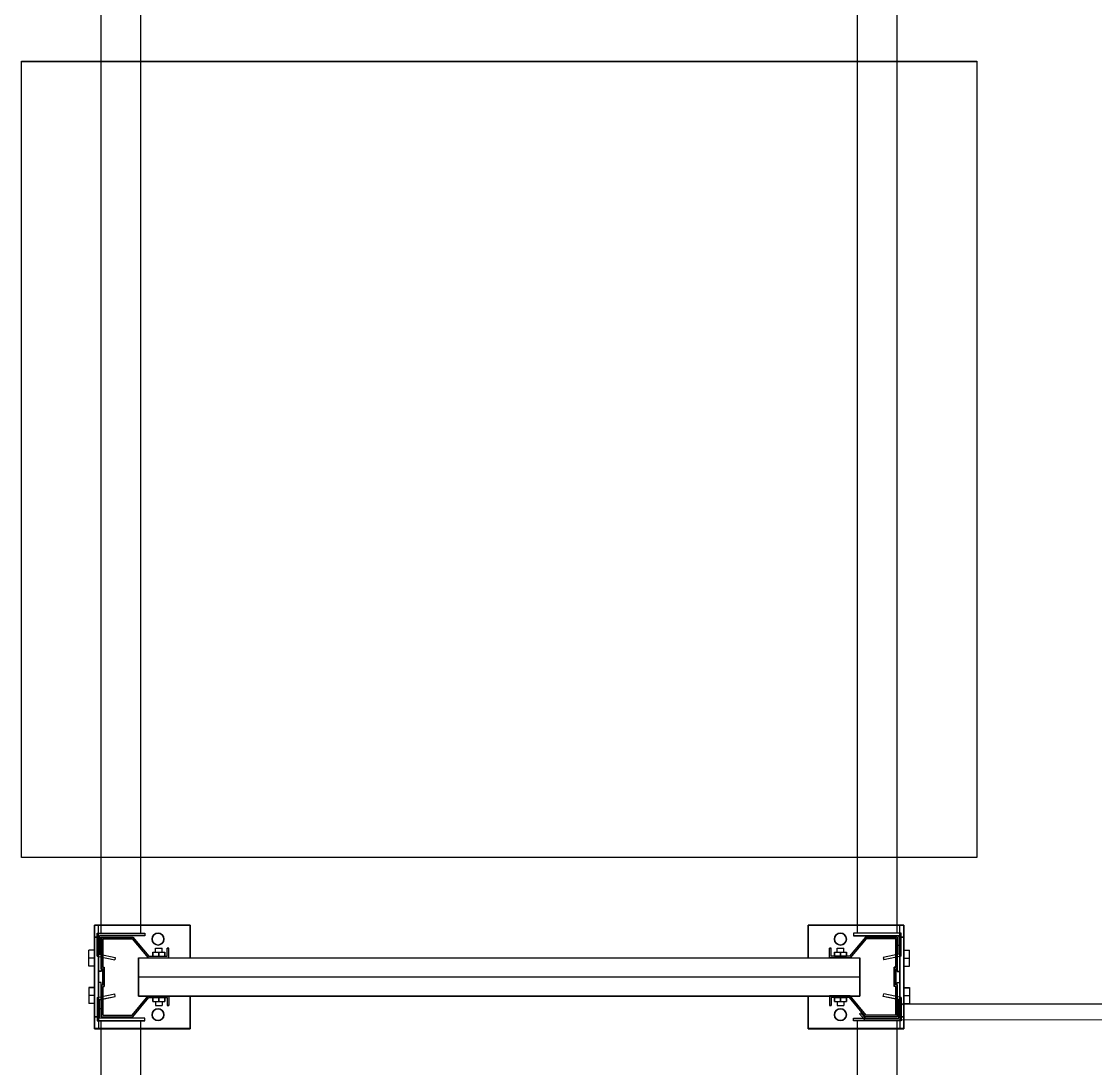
# Model space of a CAD drawing. Header units: metres. Extents: x 0 to 8715937, y -236336 to 216.
# Drawn here: x 163.271 to 164.62, y 63.209 to 64.524 of the extents above; entities that cross this region are included whole.
import ezdxf

# ---------------------------------------------------------------- set-up
doc = ezdxf.new("R2010")
doc.units = ezdxf.units.M
doc.header["$MEASUREMENT"] = 0
for name, color, linetype in [('0-BLOCK-EQUIPAMIENTO', 7, 'Continuous'), ('AAA BAST', 5, 'Continuous'), ('AAA CONECT', 3, 'Continuous'), ('AAA LARG', 1, 'Continuous'), ('AAA PALLETS', 7, 'Continuous')]:
    doc.layers.add(name, color=color, linetype=linetype)

# ---------------------------------------------------------------- blocks, each defined once
blk = doc.blocks.new('1A MODULO SIMPLE')
at = {"layer": 'AAA BAST'}
for points in [[(-2.1307, 1.015), (-2.1307, 1.017), (-2.1407, 1.017), (-2.1407, 1.04), (-2.1167, 1.06), (-2.1167, 1.1), (-2.1567, 1.1), (-2.1567, 1.098), (-2.1767, 1.098), (-2.1767, 1.1), (-2.2167, 1.1), (-2.2167, 1.06), (-2.1927, 1.04), (-2.1927, 1.017), (-2.2027, 1.017), (-2.2027, 1.015), (-2.1907, 1.015), (-2.1907, 1.0409), (-2.2147, 1.0609), (-2.2147, 1.098), (-2.1787, 1.098), (-2.1787, 1.096), (-2.1547, 1.096), (-2.1547, 1.098), (-2.1187, 1.098), (-2.1187, 1.0609), (-2.1427, 1.0409), (-2.1427, 1.015)], [(0.1973, 1.015), (0.1973, 1.017), (0.2073, 1.017), (0.2073, 1.04), (0.1833, 1.06), (0.1833, 1.1), (0.2233, 1.1), (0.2233, 1.098), (0.2433, 1.098), (0.2433, 1.1), (0.2833, 1.1), (0.2833, 1.06), (0.2593, 1.04), (0.2593, 1.017), (0.2693, 1.017), (0.2693, 1.015), (0.2573, 1.015), (0.2573, 1.0409), (0.2813, 1.0609), (0.2813, 1.098), (0.2453, 1.098), (0.2453, 1.096), (0.2213, 1.096), (0.2213, 1.098), (0.1853, 1.098), (0.1853, 1.0609), (0.2093, 1.0409), (0.2093, 1.015)], [(-2.1307, 0.185), (-2.1307, 0.183), (-2.1407, 0.183), (-2.1407, 0.16), (-2.1167, 0.14), (-2.1167, 0.1), (-2.1567, 0.1), (-2.1567, 0.102), (-2.1767, 0.102), (-2.1767, 0.1), (-2.2167, 0.1), (-2.2167, 0.14), (-2.1927, 0.16), (-2.1927, 0.183), (-2.2027, 0.183), (-2.2027, 0.185), (-2.1907, 0.185), (-2.1907, 0.1591), (-2.2147, 0.1391), (-2.2147, 0.102), (-2.1787, 0.102), (-2.1787, 0.104), (-2.1547, 0.104), (-2.1547, 0.102), (-2.1187, 0.102), (-2.1187, 0.1391), (-2.1427, 0.1591), (-2.1427, 0.185)], [(0.1973, 0.185), (0.1973, 0.183), (0.2073, 0.183), (0.2073, 0.16), (0.1833, 0.14), (0.1833, 0.1), (0.2233, 0.1), (0.2233, 0.102), (0.2433, 0.102), (0.2433, 0.1), (0.2833, 0.1), (0.2833, 0.14), (0.2593, 0.16), (0.2593, 0.183), (0.2693, 0.183), (0.2693, 0.185), (0.2573, 0.185), (0.2573, 0.1591), (0.2813, 0.1391), (0.2813, 0.102), (0.2453, 0.102), (0.2453, 0.104), (0.2213, 0.104), (0.2213, 0.102), (0.1853, 0.102), (0.1853, 0.1391), (0.2093, 0.1591), (0.2093, 0.185)]]:
    blk.add_hatch(color=251, dxfattribs=at).paths.add_polyline_path(points)
at = {"layer": 'AAA BAST', "color": 251}
for p, q in [((-2.2167, 1.1082), (-2.2317, 1.1082)), ((-2.2317, 1.1082), (-2.2317, 0.9882)), ((-2.1167, 1.1082), (-2.2167, 1.1082)), ((-2.2167, 1.1082), (-2.2167, 1.1032)), ((-2.1802, 1.1152), (-2.2002, 1.1152)), ((-2.2002, 1.1082), (-2.2002, 1.1152)), ((-2.1902, 1.1082), (-2.1902, 1.1152)), ((-2.1802, 1.1082), (-2.1802, 1.1152)), ((-2.1532, 1.1152), (-2.1332, 1.1152)), ((-2.1532, 1.1082), (-2.1532, 1.1152)), ((-2.1432, 1.1082), (-2.1432, 1.1152)), ((-2.1332, 1.1082), (-2.1332, 1.1152)), ((-2.1167, 1.1032), (-2.1167, 1.1082)), ((-2.1017, 1.1082), (-2.1167, 1.1082)), ((-2.1017, 0.9882), (-2.1017, 1.1082)), ((0.1683, 0.9882), (0.1683, 1.1082)), ((0.1683, 1.1082), (0.1833, 1.1082)), ((0.1833, 1.1032), (0.1833, 1.1082)), ((0.1833, 1.1082), (0.2833, 1.1082)), ((0.2198, 1.1152), (0.1998, 1.1152)), ((0.1998, 1.1082), (0.1998, 1.1152)), ((0.2098, 1.1082), (0.2098, 1.1152)), ((0.2198, 1.1082), (0.2198, 1.1152)), ((0.2468, 1.1152), (0.2668, 1.1152)), ((0.2468, 1.1082), (0.2468, 1.1152)), ((0.2568, 1.1082), (0.2568, 1.1152)), ((0.2668, 1.1082), (0.2668, 1.1152)), ((0.2833, 1.1082), (0.2833, 1.1032)), ((0.2833, 1.1082), (0.2983, 1.1082)), ((0.2983, 1.1082), (0.2983, 0.9882)), ((-2.2167, 1.1032), (-2.2317, 1.1032)), ((-2.2167, 1.1032), (-2.1167, 1.1032)), ((-2.1767, 1.1), (-2.2167, 1.1)), ((-2.2167, 1.1), (-2.2167, 1.06)), ((-2.2147, 1.098), (-2.2147, 1.0609)), ((-2.1787, 1.098), (-2.2147, 1.098)), ((-2.2067, 1.1), (-2.2067, 1.1032)), ((-2.2067, 1.1032), (-2.1737, 1.1032)), ((-2.1787, 1.098), (-2.1787, 1.096)), ((-2.1547, 1.096), (-2.1787, 1.096)), ((-2.1767, 1.1), (-2.1767, 1.098)), ((-2.1767, 1.1), (-2.1737, 1.1)), ((-2.1567, 1.098), (-2.1767, 1.098)), ((-2.1737, 1.1), (-2.1737, 1.1032)), ((-2.1597, 1.1), (-2.1597, 1.1032)), ((-2.1567, 1.1), (-2.1597, 1.1)), ((-2.1167, 1.1), (-2.1567, 1.1)), ((-2.1567, 1.1), (-2.1567, 1.098)), ((-2.1187, 1.098), (-2.1547, 1.098)), ((-2.1547, 1.098), (-2.1547, 1.096)), ((-2.1267, 1.1), (-2.1267, 1.1032)), ((-2.1187, 1.098), (-2.1187, 1.0609)), ((-2.1167, 1.1032), (-2.1017, 1.1032)), ((-2.1167, 1.1), (-2.1167, 1.06)), ((0.1833, 1.1032), (0.1683, 1.1032)), ((0.2833, 1.1032), (0.1833, 1.1032)), ((0.1833, 1.1), (0.2233, 1.1)), ((0.1833, 1.1), (0.1833, 1.06)), ((0.1853, 1.098), (0.1853, 1.0609)), ((0.1853, 1.098), (0.2213, 1.098)), ((0.1933, 1.1), (0.1933, 1.1032)), ((0.2213, 1.098), (0.2213, 1.096)), ((0.2213, 1.096), (0.2453, 1.096)), ((0.2233, 1.1), (0.2233, 1.098)), ((0.2233, 1.1), (0.2263, 1.1)), ((0.2233, 1.098), (0.2433, 1.098)), ((0.2263, 1.1), (0.2263, 1.1032)), ((0.2403, 1.1), (0.2403, 1.1032)), ((0.2733, 1.1032), (0.2403, 1.1032)), ((0.2433, 1.1), (0.2403, 1.1)), ((0.2433, 1.1), (0.2833, 1.1)), ((0.2433, 1.1), (0.2433, 1.098)), ((0.2453, 1.098), (0.2813, 1.098)), ((0.2453, 1.098), (0.2453, 1.096)), ((0.2733, 1.1), (0.2733, 1.1032)), ((0.2813, 1.098), (0.2813, 1.0609)), ((0.2833, 1.1032), (0.2983, 1.1032)), ((0.2833, 1.1), (0.2833, 1.06)), ((-2.2167, 1.06), (-2.1927, 1.04)), ((-2.2147, 1.0609), (-2.1907, 1.0409)), ((-2.1907, 1.053), (-2.1667, 1.053)), ((-2.1907, 0.147), (-2.1907, 1.053)), ((-2.1667, 1.053), (-2.1427, 1.053)), ((-2.1667, 0.147), (-2.1667, 1.053)), ((-2.1187, 1.0609), (-2.1427, 1.0409)), ((-2.1427, 0.147), (-2.1427, 1.053)), ((-2.1167, 1.06), (-2.1407, 1.04)), ((0.1833, 1.06), (0.2073, 1.04)), ((0.1853, 1.0609), (0.2093, 1.0409)), ((0.2333, 1.053), (0.2093, 1.053)), ((0.2093, 0.147), (0.2093, 1.053)), ((0.2573, 1.053), (0.2333, 1.053)), ((0.2333, 0.147), (0.2333, 1.053)), ((0.2813, 1.0609), (0.2573, 1.0409)), ((0.2573, 0.147), (0.2573, 1.053)), ((0.2833, 1.06), (0.2593, 1.04)), ((-2.1927, 1.04), (-2.1927, 1.017)), ((-2.1907, 1.0409), (-2.1907, 1.015)), ((-2.1427, 1.0409), (-2.1427, 1.015)), ((-2.1407, 1.04), (-2.1407, 1.017)), ((0.2073, 1.04), (0.2073, 1.017)), ((0.2093, 1.0409), (0.2093, 1.015)), ((0.2573, 1.0409), (0.2573, 1.015)), ((0.2593, 1.04), (0.2593, 1.017)), ((-2.1927, 1.036), (-2.1977, 1.036)), ((-2.1977, 1.021), (-2.1977, 1.036)), ((-2.1927, 1.0285), (-2.1977, 1.0285)), ((-2.1357, 1.036), (-2.1407, 1.036)), ((-2.1407, 1.021), (-2.1407, 1.036)), ((-2.1357, 1.0285), (-2.1407, 1.0285)), ((-2.1357, 1.021), (-2.1357, 1.036)), ((-2.1357, 1.0328), (-2.1307, 1.0328)), ((-2.1307, 1.0243), (-2.1307, 1.0328)), ((0.2023, 1.0328), (0.1973, 1.0328)), ((0.1973, 1.0243), (0.1973, 1.0328)), ((0.2023, 1.036), (0.2073, 1.036)), ((0.2023, 1.021), (0.2023, 1.036)), ((0.2023, 1.0285), (0.2073, 1.0285)), ((0.2073, 1.021), (0.2073, 1.036)), ((0.2593, 1.036), (0.2643, 1.036)), ((0.2593, 1.0285), (0.2643, 1.0285)), ((0.2643, 1.021), (0.2643, 1.036)), ((-2.1927, 1.017), (-2.2027, 1.017)), ((-2.2027, 1.017), (-2.2027, 1.015)), ((-2.1907, 1.015), (-2.2027, 1.015)), ((-2.1927, 1.021), (-2.1977, 1.021)), ((-2.1427, 1.015), (-2.1307, 1.015)), ((-2.1357, 1.021), (-2.1407, 1.021)), ((-2.1407, 1.017), (-2.1307, 1.017)), ((-2.1357, 1.0243), (-2.1307, 1.0243)), ((-2.1307, 1.015), (-2.1307, 1.017)), ((0.2023, 1.0243), (0.1973, 1.0243)), ((0.2073, 1.017), (0.1973, 1.017)), ((0.1973, 1.015), (0.1973, 1.017)), ((0.2093, 1.015), (0.1973, 1.015)), ((0.2023, 1.021), (0.2073, 1.021)), ((0.2573, 1.015), (0.2693, 1.015)), ((0.2593, 1.021), (0.2643, 1.021)), ((0.2593, 1.017), (0.2693, 1.017)), ((0.2693, 1.017), (0.2693, 1.015)), ((-2.2317, 0.9882), (-2.1907, 0.9882)), ((-2.1427, 0.9882), (-2.1017, 0.9882)), ((0.2093, 0.9882), (0.1683, 0.9882)), ((0.2983, 0.9882), (0.2573, 0.9882)), ((-2.2317, 0.0918), (-2.2317, 0.2118)), ((-2.2317, 0.2118), (-2.1907, 0.2118)), ((-2.1427, 0.2118), (-2.1017, 0.2118)), ((-2.1017, 0.2118), (-2.1017, 0.0918)), ((0.2093, 0.2118), (0.1683, 0.2118)), ((0.1683, 0.2118), (0.1683, 0.0918)), ((0.2983, 0.2118), (0.2573, 0.2118)), ((0.2983, 0.0918), (0.2983, 0.2118)), ((-2.1907, 0.185), (-2.2027, 0.185)), ((-2.2027, 0.183), (-2.2027, 0.185)), ((-2.1927, 0.183), (-2.2027, 0.183)), ((-2.1927, 0.1801), (-2.1977, 0.1801)), ((-2.1977, 0.1651), (-2.1977, 0.1801)), ((-2.1927, 0.16), (-2.1927, 0.183)), ((-2.1907, 0.1591), (-2.1907, 0.185)), ((-2.1427, 0.1591), (-2.1427, 0.185)), ((-2.1427, 0.185), (-2.1307, 0.185)), ((-2.1407, 0.16), (-2.1407, 0.183)), ((-2.1407, 0.183), (-2.1307, 0.183)), ((-2.1357, 0.1801), (-2.1407, 0.1801)), ((-2.1407, 0.1651), (-2.1407, 0.1801)), ((-2.1357, 0.1651), (-2.1357, 0.1801)), ((-2.1357, 0.1768), (-2.1307, 0.1768)), ((-2.1307, 0.185), (-2.1307, 0.183)), ((-2.1307, 0.1683), (-2.1307, 0.1768)), ((0.2093, 0.185), (0.1973, 0.185)), ((0.1973, 0.185), (0.1973, 0.183)), ((0.2073, 0.183), (0.1973, 0.183)), ((0.2023, 0.1768), (0.1973, 0.1768)), ((0.1973, 0.1683), (0.1973, 0.1768)), ((0.2023, 0.1801), (0.2073, 0.1801)), ((0.2023, 0.1651), (0.2023, 0.1801)), ((0.2073, 0.16), (0.2073, 0.183)), ((0.2073, 0.1651), (0.2073, 0.1801)), ((0.2093, 0.1591), (0.2093, 0.185)), ((0.2573, 0.1591), (0.2573, 0.185)), ((0.2573, 0.185), (0.2693, 0.185)), ((0.2593, 0.16), (0.2593, 0.183)), ((0.2593, 0.183), (0.2693, 0.183)), ((0.2593, 0.1801), (0.2643, 0.1801)), ((0.2643, 0.1651), (0.2643, 0.1801)), ((0.2693, 0.183), (0.2693, 0.185)), ((-2.1927, 0.1726), (-2.1977, 0.1726)), ((-2.1927, 0.1651), (-2.1977, 0.1651)), ((-2.1357, 0.1726), (-2.1407, 0.1726)), ((-2.1357, 0.1651), (-2.1407, 0.1651)), ((-2.1357, 0.1683), (-2.1307, 0.1683)), ((0.2023, 0.1683), (0.1973, 0.1683)), ((0.2023, 0.1726), (0.2073, 0.1726)), ((0.2023, 0.1651), (0.2073, 0.1651)), ((0.2593, 0.1726), (0.2643, 0.1726)), ((0.2593, 0.1651), (0.2643, 0.1651)), ((-2.2167, 0.14), (-2.1927, 0.16)), ((-2.2147, 0.1391), (-2.1907, 0.1591)), ((-2.1187, 0.1391), (-2.1427, 0.1591)), ((-2.1167, 0.14), (-2.1407, 0.16)), ((0.1833, 0.14), (0.2073, 0.16)), ((0.1853, 0.1391), (0.2093, 0.1591)), ((0.2813, 0.1391), (0.2573, 0.1591)), ((0.2833, 0.14), (0.2593, 0.16)), ((-2.2167, 0.1), (-2.2167, 0.14)), ((-2.2147, 0.102), (-2.2147, 0.1391)), ((-2.1907, 0.147), (-2.1667, 0.147)), ((-2.1667, 0.147), (-2.1427, 0.147)), ((-2.1187, 0.102), (-2.1187, 0.1391)), ((-2.1167, 0.1), (-2.1167, 0.14)), ((0.1833, 0.1), (0.1833, 0.14)), ((0.1853, 0.102), (0.1853, 0.1391)), ((0.2333, 0.147), (0.2093, 0.147)), ((0.2573, 0.147), (0.2333, 0.147)), ((0.2813, 0.102), (0.2813, 0.1391)), ((0.2833, 0.1), (0.2833, 0.14)), ((-2.2167, 0.0968), (-2.2317, 0.0968)), ((-2.1767, 0.1), (-2.2167, 0.1)), ((-2.2167, 0.0968), (-2.1167, 0.0968)), ((-2.2167, 0.0918), (-2.2167, 0.0968)), ((-2.1787, 0.102), (-2.2147, 0.102)), ((-2.2067, 0.1), (-2.2067, 0.0968)), ((-2.2067, 0.0968), (-2.1737, 0.0968)), ((-2.1787, 0.102), (-2.1787, 0.104)), ((-2.1547, 0.104), (-2.1787, 0.104)), ((-2.1567, 0.102), (-2.1767, 0.102)), ((-2.1767, 0.1), (-2.1767, 0.102)), ((-2.1767, 0.1), (-2.1737, 0.1)), ((-2.1737, 0.1), (-2.1737, 0.0968)), ((-2.1597, 0.1), (-2.1597, 0.0968)), ((-2.1567, 0.1), (-2.1597, 0.1)), ((-2.1567, 0.1), (-2.1567, 0.102)), ((-2.1167, 0.1), (-2.1567, 0.1)), ((-2.1547, 0.102), (-2.1547, 0.104)), ((-2.1187, 0.102), (-2.1547, 0.102)), ((-2.1267, 0.1), (-2.1267, 0.0968)), ((-2.1167, 0.0968), (-2.1167, 0.0918)), ((-2.1167, 0.0968), (-2.1017, 0.0968)), ((0.1833, 0.0968), (0.1683, 0.0968)), ((0.1833, 0.1), (0.2233, 0.1)), ((0.2833, 0.0968), (0.1833, 0.0968)), ((0.1833, 0.0968), (0.1833, 0.0918)), ((0.1853, 0.102), (0.2213, 0.102)), ((0.1933, 0.1), (0.1933, 0.0968)), ((0.2213, 0.102), (0.2213, 0.104)), ((0.2213, 0.104), (0.2453, 0.104)), ((0.2233, 0.102), (0.2433, 0.102)), ((0.2233, 0.1), (0.2233, 0.102)), ((0.2233, 0.1), (0.2263, 0.1)), ((0.2263, 0.1), (0.2263, 0.0968)), ((0.2403, 0.1), (0.2403, 0.0968)), ((0.2433, 0.1), (0.2403, 0.1)), ((0.2733, 0.0968), (0.2403, 0.0968)), ((0.2433, 0.1), (0.2433, 0.102)), ((0.2433, 0.1), (0.2833, 0.1)), ((0.2453, 0.102), (0.2453, 0.104)), ((0.2453, 0.102), (0.2813, 0.102)), ((0.2733, 0.1), (0.2733, 0.0968)), ((0.2833, 0.0918), (0.2833, 0.0968)), ((0.2833, 0.0968), (0.2983, 0.0968)), ((-2.2167, 0.0918), (-2.2317, 0.0918)), ((-2.1167, 0.0918), (-2.2167, 0.0918)), ((-2.2002, 0.0918), (-2.2002, 0.0848)), ((-2.1802, 0.0848), (-2.2002, 0.0848)), ((-2.1902, 0.0918), (-2.1902, 0.0848)), ((-2.1802, 0.0918), (-2.1802, 0.0848)), ((-2.1532, 0.0918), (-2.1532, 0.0848)), ((-2.1532, 0.0848), (-2.1332, 0.0848)), ((-2.1432, 0.0918), (-2.1432, 0.0848)), ((-2.1332, 0.0918), (-2.1332, 0.0848)), ((-2.1017, 0.0918), (-2.1167, 0.0918)), ((0.1683, 0.0918), (0.1833, 0.0918)), ((0.1833, 0.0918), (0.2833, 0.0918)), ((0.1998, 0.0918), (0.1998, 0.0848)), ((0.2198, 0.0848), (0.1998, 0.0848)), ((0.2098, 0.0918), (0.2098, 0.0848)), ((0.2198, 0.0918), (0.2198, 0.0848)), ((0.2468, 0.0918), (0.2468, 0.0848)), ((0.2468, 0.0848), (0.2668, 0.0848)), ((0.2568, 0.0918), (0.2568, 0.0848)), ((0.2668, 0.0918), (0.2668, 0.0848)), ((0.2833, 0.0918), (0.2983, 0.0918))]:
    blk.add_line(p, q, dxfattribs=at)
for centre in [(-2.2141, 1.0285), (-2.1192, 1.0285), (0.1859, 1.0285), (0.2808, 1.0285), (-2.2141, 0.1715), (-2.1192, 0.1715), (0.1859, 0.1715), (0.2808, 0.1715)]:
    blk.add_circle(centre, 0.0075, dxfattribs=at)
at = {"layer": 'AAA LARG', "color": 251}
for p, q in [((-2.1407, 1.105), (-2.1454, 1.0829)), ((-2.1381, 1.1018), (-2.1422, 1.0822)), ((-2.1407, 1.105), (-2.1117, 1.105)), ((-2.1149, 1.1018), (-2.1381, 1.1018)), ((-2.1149, 1.045), (-2.1149, 1.1018)), ((-2.1117, 1.105), (-2.1117, 1.045)), ((-2.1117, 1.1), (0.1783, 1.1)), ((0.2073, 1.105), (0.1783, 1.105)), ((0.1783, 1.105), (0.1783, 1.045)), ((0.1815, 1.045), (0.1815, 1.1018)), ((0.1815, 1.1018), (0.2047, 1.1018)), ((0.2047, 1.1018), (0.2089, 1.0822)), ((0.2073, 1.105), (0.212, 1.0829)), ((-2.1422, 1.0822), (-2.1454, 1.0829)), ((0.2089, 1.0822), (0.212, 1.0829)), ((-2.1117, 1.045), (-2.1149, 1.045)), ((-2.1117, 1.05), (0.1783, 1.05)), ((0.1783, 1.045), (0.1815, 1.045)), ((-2.1117, 0.155), (-2.1149, 0.155)), ((-2.1149, 0.155), (-2.1149, 0.0982)), ((-2.1117, 0.095), (-2.1117, 0.155)), ((-2.1117, 0.15), (0.1783, 0.15)), ((0.1783, 0.095), (0.1783, 0.155)), ((0.1783, 0.155), (0.1815, 0.155)), ((0.1815, 0.155), (0.1815, 0.0982)), ((-2.1422, 0.1178), (-2.1454, 0.1171)), ((-2.1407, 0.095), (-2.1454, 0.1171)), ((-2.1381, 0.0982), (-2.1422, 0.1178)), ((0.2047, 0.0982), (0.2089, 0.1178)), ((0.2073, 0.095), (0.212, 0.1171)), ((0.2089, 0.1178), (0.212, 0.1171)), ((-2.1407, 0.095), (-2.1117, 0.095)), ((-2.1149, 0.0982), (-2.1381, 0.0982)), ((-2.1117, 0.1), (0.1783, 0.1)), ((0.2073, 0.095), (0.1783, 0.095)), ((0.1815, 0.0982), (0.2047, 0.0982))]:
    blk.add_line(p, q, dxfattribs=at)
at = {"layer": 'AAA PALLETS', "color": 251, "ltscale": 0.21}
for p, q in [((-1.0167, 1.2), (-2.0167, 1.2)), ((-2.0167, 1.2), (-2.0167, 0)), ((-1.0167, 0), (-1.0167, 1.2)), ((-2.0167, 0), (-1.0167, 0))]:
    blk.add_line(p, q, dxfattribs=at)
blk = doc.blocks.new('1A MODULO D FTE COL')
at = {"layer": 'AAA CONECT', "color": 251, "lineweight": 5}
for p, q in [((-2.2207, 0.59), (-2.2207, -0.0409)), ((0.1793, 0.59), (0.1793, -0.0409)), ((-2.2007, 0.5434), (-2.2007, 0.0066)), ((0.1993, 0.5434), (0.1993, 0.0066)), ((-2.2187, 0.0016), (-2.2187, -0.04)), ((-2.2187, 0.0016), (-2.2057, 0.0016)), ((-2.2007, 0.0066), (-2.2057, 0.0016)), ((0.1813, 0.0016), (0.1813, -0.04)), ((0.1813, 0.0016), (0.1943, 0.0016)), ((0.1993, 0.0066), (0.1943, 0.0016)), ((-2.2117, -0.0458), (-2.2187, -0.04)), ((0.1883, -0.0458), (0.1813, -0.04)), ((-2.213, -0.0473), (-2.2207, -0.0409)), ((-2.213, -0.0473), (-2.2117, -0.0458)), ((0.187, -0.0473), (0.1793, -0.0409)), ((0.187, -0.0473), (0.1883, -0.0458))]:
    blk.add_line(p, q, dxfattribs=at)
at = {"layer": 'AAA BAST', "color": 251, "lineweight": 5}
blk.add_blockref('1A MODULO SIMPLE', (0, -1.1), dxfattribs=at)
blk = doc.blocks.new('DPM-EQUIPAMIENTO')
at = {"layer": 'AAA BAST', "xscale": -1, "rotation": 270}
for p in [(76.6514, 65.4909), (76.6514, 63.0909)]:
    blk.add_blockref('1A MODULO D FTE COL', p, dxfattribs=at)

msp = doc.modelspace()

# ---------------------------------------------------------------- hatches: boundary and pattern name
at = {"layer": 'AAA BAST'}
for points in [[(163.4564, 63.2883), (163.4544, 63.2883), (163.4544, 63.2983), (163.4314, 63.2983), (163.4114, 63.2743), (163.3714, 63.2743), (163.3714, 63.3143), (163.3734, 63.3143), (163.3734, 63.3343), (163.3714, 63.3343), (163.3714, 63.3743), (163.4114, 63.3743), (163.4314, 63.3503), (163.4544, 63.3503), (163.4544, 63.3603), (163.4564, 63.3603), (163.4564, 63.3483), (163.4305, 63.3483), (163.4105, 63.3723), (163.3734, 63.3723), (163.3734, 63.3363), (163.3754, 63.3363), (163.3754, 63.3123), (163.3734, 63.3123), (163.3734, 63.2763), (163.4105, 63.2763), (163.4305, 63.3003), (163.4564, 63.3003)], [(163.4564, 63.3603), (163.4544, 63.3603), (163.4544, 63.3503), (163.4314, 63.3503), (163.4114, 63.3743), (163.3714, 63.3743), (163.3714, 63.3343), (163.3734, 63.3343), (163.3734, 63.3143), (163.3714, 63.3143), (163.3714, 63.2743), (163.4114, 63.2743), (163.4314, 63.2983), (163.4544, 63.2983), (163.4544, 63.2883), (163.4564, 63.2883), (163.4564, 63.3003), (163.4305, 63.3003), (163.4105, 63.2763), (163.3734, 63.2763), (163.3734, 63.3123), (163.3754, 63.3123), (163.3754, 63.3363), (163.3734, 63.3363), (163.3734, 63.3723), (163.4105, 63.3723), (163.4305, 63.3483), (163.4564, 63.3483)], [(164.2864, 63.2883), (164.2884, 63.2883), (164.2884, 63.2983), (164.3114, 63.2983), (164.3314, 63.2743), (164.3714, 63.2743), (164.3714, 63.3143), (164.3694, 63.3143), (164.3694, 63.3343), (164.3714, 63.3343), (164.3714, 63.3743), (164.3314, 63.3743), (164.3114, 63.3503), (164.2884, 63.3503), (164.2884, 63.3603), (164.2864, 63.3603), (164.2864, 63.3483), (164.3124, 63.3483), (164.3324, 63.3723), (164.3694, 63.3723), (164.3694, 63.3363), (164.3674, 63.3363), (164.3674, 63.3123), (164.3694, 63.3123), (164.3694, 63.2763), (164.3324, 63.2763), (164.3124, 63.3003), (164.2864, 63.3003)], [(164.2864, 63.3603), (164.2884, 63.3603), (164.2884, 63.3503), (164.3114, 63.3503), (164.3314, 63.3743), (164.3714, 63.3743), (164.3714, 63.3343), (164.3694, 63.3343), (164.3694, 63.3143), (164.3714, 63.3143), (164.3714, 63.2743), (164.3314, 63.2743), (164.3114, 63.2983), (164.2884, 63.2983), (164.2884, 63.2883), (164.2864, 63.2883), (164.2864, 63.3003), (164.3124, 63.3003), (164.3324, 63.2763), (164.3694, 63.2763), (164.3694, 63.3123), (164.3674, 63.3123), (164.3674, 63.3363), (164.3694, 63.3363), (164.3694, 63.3723), (164.3324, 63.3723), (164.3124, 63.3483), (164.2864, 63.3483)]]:
    msp.add_hatch(color=251, dxfattribs=at).paths.add_polyline_path(points)

# ---------------------------------------------------------------- linework, layer by layer
at = {"layer": 'AAA BAST', "color": 251}
for p, q in [((163.3632, 63.3743), (163.3632, 63.3893)), ((163.3632, 63.3893), (163.4832, 63.3893)), ((163.4832, 63.3893), (163.3632, 63.3893)), ((163.3632, 63.3893), (163.3632, 63.3743)), ((163.3682, 63.3743), (163.3682, 63.3893)), ((163.3682, 63.3743), (163.3682, 63.3893)), ((163.4832, 63.3893), (163.4832, 63.3483)), ((163.4832, 63.3483), (163.4832, 63.3893)), ((164.3796, 63.3893), (164.2596, 63.3893)), ((164.2596, 63.3893), (164.2596, 63.3483)), ((164.2596, 63.3483), (164.2596, 63.3893)), ((164.2596, 63.3893), (164.3796, 63.3893)), ((164.3746, 63.3743), (164.3746, 63.3893)), ((164.3746, 63.3743), (164.3746, 63.3893)), ((164.3796, 63.3743), (164.3796, 63.3893)), ((164.3796, 63.3893), (164.3796, 63.3743)), ((163.3632, 63.2743), (163.3632, 63.3743)), ((163.3632, 63.3743), (163.3682, 63.3743)), ((163.3682, 63.3743), (163.3632, 63.3743)), ((163.3632, 63.3743), (163.3632, 63.2743)), ((163.3682, 63.3743), (163.3682, 63.2743)), ((163.3682, 63.2743), (163.3682, 63.3743)), ((163.3714, 63.3343), (163.3714, 63.3743)), ((163.3714, 63.3743), (163.4114, 63.3743)), ((163.3714, 63.3743), (163.3714, 63.3343)), ((163.3714, 63.3743), (163.4114, 63.3743)), ((163.3734, 63.3723), (163.4105, 63.3723)), ((163.3734, 63.3363), (163.3734, 63.3723)), ((163.3734, 63.3723), (163.4105, 63.3723)), ((163.3734, 63.3723), (163.3734, 63.3363)), ((163.4105, 63.3723), (163.4305, 63.3483)), ((163.4105, 63.3723), (163.4305, 63.3483)), ((163.4114, 63.3743), (163.4314, 63.3503)), ((163.4114, 63.3743), (163.4314, 63.3503)), ((164.3314, 63.3743), (164.3114, 63.3503)), ((164.3314, 63.3743), (164.3114, 63.3503)), ((164.3324, 63.3723), (164.3124, 63.3483)), ((164.3324, 63.3723), (164.3124, 63.3483)), ((164.3714, 63.3743), (164.3314, 63.3743)), ((164.3714, 63.3743), (164.3314, 63.3743)), ((164.3694, 63.3723), (164.3324, 63.3723)), ((164.3694, 63.3723), (164.3324, 63.3723)), ((164.3694, 63.3363), (164.3694, 63.3723)), ((164.3694, 63.3723), (164.3694, 63.3363)), ((164.3714, 63.3343), (164.3714, 63.3743)), ((164.3714, 63.3743), (164.3714, 63.3343)), ((164.3746, 63.3743), (164.3746, 63.2743)), ((164.3796, 63.3743), (164.3746, 63.3743)), ((164.3746, 63.2743), (164.3746, 63.3743)), ((164.3746, 63.3743), (164.3796, 63.3743)), ((164.3796, 63.2743), (164.3796, 63.3743)), ((164.3796, 63.3743), (164.3796, 63.2743)), ((163.3714, 63.3643), (163.3682, 63.3643)), ((163.3682, 63.3643), (163.3682, 63.3313)), ((163.3714, 63.3643), (163.3682, 63.3643)), ((163.4397, 63.3553), (163.4397, 63.3603)), ((163.4397, 63.3603), (163.4482, 63.3603)), ((163.4482, 63.3553), (163.4482, 63.3603)), ((163.4544, 63.3503), (163.4544, 63.3603)), ((163.4544, 63.3603), (163.4564, 63.3603)), ((163.4544, 63.3503), (163.4544, 63.3603)), ((163.4564, 63.3603), (163.4544, 63.3603)), ((163.4564, 63.3483), (163.4564, 63.3603)), ((163.4564, 63.3483), (163.4564, 63.3603)), ((164.2864, 63.3483), (164.2864, 63.3603)), ((164.2884, 63.3603), (164.2864, 63.3603)), ((164.2864, 63.3483), (164.2864, 63.3603)), ((164.2864, 63.3603), (164.2884, 63.3603)), ((164.2884, 63.3503), (164.2884, 63.3603)), ((164.2884, 63.3503), (164.2884, 63.3603)), ((164.2957, 63.3553), (164.2957, 63.3603)), ((164.2957, 63.3603), (164.3042, 63.3603)), ((164.3042, 63.3553), (164.3042, 63.3603)), ((164.3714, 63.3643), (164.3746, 63.3643)), ((164.3714, 63.3643), (164.3746, 63.3643)), ((164.3746, 63.3643), (164.3746, 63.3313)), ((163.3562, 63.3378), (163.3562, 63.3578)), ((163.3632, 63.3578), (163.3562, 63.3578)), ((163.3562, 63.3378), (163.3562, 63.3578)), ((163.3632, 63.3578), (163.3562, 63.3578)), ((163.3632, 63.3478), (163.3562, 63.3478)), ((163.3632, 63.3478), (163.3562, 63.3478)), ((163.4185, 63.3483), (163.4185, 63.3243)), ((163.4185, 63.3483), (164.3244, 63.3483)), ((163.4185, 63.3243), (163.4185, 63.3483)), ((163.4185, 63.3483), (164.3244, 63.3483)), ((163.4305, 63.3483), (163.4564, 63.3483)), ((163.4305, 63.3483), (163.4564, 63.3483)), ((163.4314, 63.3503), (163.4544, 63.3503)), ((163.4314, 63.3503), (163.4544, 63.3503)), ((163.4365, 63.3503), (163.4365, 63.3553)), ((163.4365, 63.3553), (163.4515, 63.3553)), ((163.4365, 63.3553), (163.4365, 63.3503)), ((163.4365, 63.3553), (163.4515, 63.3553)), ((163.4365, 63.3503), (163.4515, 63.3503)), ((163.444, 63.3503), (163.444, 63.3553)), ((163.444, 63.3553), (163.444, 63.3503)), ((163.4515, 63.3503), (163.4515, 63.3553)), ((163.4515, 63.3553), (163.4515, 63.3503)), ((164.3124, 63.3483), (164.2864, 63.3483)), ((164.3124, 63.3483), (164.2864, 63.3483)), ((164.3114, 63.3503), (164.2884, 63.3503)), ((164.3114, 63.3503), (164.2884, 63.3503)), ((164.2924, 63.3503), (164.2924, 63.3553)), ((164.2924, 63.3553), (164.3074, 63.3553)), ((164.2924, 63.3553), (164.2924, 63.3503)), ((164.2924, 63.3553), (164.3074, 63.3553)), ((164.2924, 63.3503), (164.3074, 63.3503)), ((164.2999, 63.3503), (164.2999, 63.3553)), ((164.2999, 63.3553), (164.2999, 63.3503)), ((164.3074, 63.3503), (164.3074, 63.3553)), ((164.3074, 63.3553), (164.3074, 63.3503)), ((164.3244, 63.3483), (164.3244, 63.3243)), ((164.3244, 63.3243), (164.3244, 63.3483)), ((164.3796, 63.3578), (164.3866, 63.3578)), ((164.3796, 63.3578), (164.3866, 63.3578)), ((164.3796, 63.3478), (164.3866, 63.3478)), ((164.3796, 63.3478), (164.3866, 63.3478)), ((164.3866, 63.3378), (164.3866, 63.3578)), ((164.3866, 63.3378), (164.3866, 63.3578)), ((163.3632, 63.3378), (163.3562, 63.3378)), ((163.3632, 63.3378), (163.3562, 63.3378)), ((163.3714, 63.3313), (163.3682, 63.3313)), ((163.3714, 63.3313), (163.3682, 63.3313)), ((163.3714, 63.3343), (163.3734, 63.3343)), ((163.3714, 63.3343), (163.3714, 63.3313)), ((163.3714, 63.3343), (163.3734, 63.3343)), ((163.3714, 63.3343), (163.3714, 63.3313)), ((163.3734, 63.3363), (163.3754, 63.3363)), ((163.3734, 63.3363), (163.3754, 63.3363)), ((163.3734, 63.3143), (163.3734, 63.3343)), ((163.3734, 63.3343), (163.3734, 63.3143)), ((163.3754, 63.3123), (163.3754, 63.3363)), ((163.3754, 63.3363), (163.3754, 63.3123)), ((164.3694, 63.3363), (164.3674, 63.3363)), ((164.3674, 63.3123), (164.3674, 63.3363)), ((164.3694, 63.3363), (164.3674, 63.3363)), ((164.3674, 63.3363), (164.3674, 63.3123)), ((164.3694, 63.3143), (164.3694, 63.3343)), ((164.3714, 63.3343), (164.3694, 63.3343)), ((164.3694, 63.3343), (164.3694, 63.3143)), ((164.3714, 63.3343), (164.3694, 63.3343)), ((164.3714, 63.3343), (164.3714, 63.3313)), ((164.3714, 63.3343), (164.3714, 63.3313)), ((164.3714, 63.3313), (164.3746, 63.3313)), ((164.3714, 63.3313), (164.3746, 63.3313)), ((164.3796, 63.3378), (164.3866, 63.3378)), ((164.3796, 63.3378), (164.3866, 63.3378)), ((163.4185, 63.3243), (163.4185, 63.3003)), ((163.4185, 63.3243), (164.3244, 63.3243)), ((163.4185, 63.3003), (163.4185, 63.3243)), ((163.4185, 63.3243), (164.3244, 63.3243)), ((164.3244, 63.3243), (164.3244, 63.3003)), ((164.3244, 63.3003), (164.3244, 63.3243)), ((163.3562, 63.3108), (163.3562, 63.2908)), ((163.3632, 63.3108), (163.3562, 63.3108)), ((163.3562, 63.3108), (163.3562, 63.2908)), ((163.3632, 63.3108), (163.3562, 63.3108)), ((163.3714, 63.3173), (163.3682, 63.3173)), ((163.3714, 63.3173), (163.3682, 63.3173)), ((163.3682, 63.2843), (163.3682, 63.3173)), ((163.3714, 63.3143), (163.3714, 63.3173)), ((163.3714, 63.3143), (163.3714, 63.3173)), ((163.3714, 63.2743), (163.3714, 63.3143)), ((163.3714, 63.3143), (163.3734, 63.3143)), ((163.3714, 63.3143), (163.3714, 63.2743)), ((163.3714, 63.3143), (163.3734, 63.3143)), ((163.3734, 63.2763), (163.3734, 63.3123)), ((163.3734, 63.3123), (163.3754, 63.3123)), ((163.3734, 63.3123), (163.3734, 63.2763)), ((163.3734, 63.3123), (163.3754, 63.3123)), ((164.3694, 63.3123), (164.3674, 63.3123)), ((164.3694, 63.3123), (164.3674, 63.3123)), ((164.3714, 63.3143), (164.3694, 63.3143)), ((164.3714, 63.3143), (164.3694, 63.3143)), ((164.3694, 63.2763), (164.3694, 63.3123)), ((164.3694, 63.3123), (164.3694, 63.2763)), ((164.3714, 63.3173), (164.3746, 63.3173)), ((164.3714, 63.3143), (164.3714, 63.3173)), ((164.3714, 63.3173), (164.3746, 63.3173)), ((164.3714, 63.3143), (164.3714, 63.3173)), ((164.3714, 63.2743), (164.3714, 63.3143)), ((164.3714, 63.3143), (164.3714, 63.2743)), ((164.3746, 63.2843), (164.3746, 63.3173)), ((164.3796, 63.3108), (164.3866, 63.3108)), ((164.3796, 63.3108), (164.3866, 63.3108)), ((164.3866, 63.3108), (164.3866, 63.2908)), ((164.3866, 63.3108), (164.3866, 63.2908)), ((163.3632, 63.3008), (163.3562, 63.3008)), ((163.3632, 63.3008), (163.3562, 63.3008)), ((163.3632, 63.2908), (163.3562, 63.2908)), ((163.3632, 63.2908), (163.3562, 63.2908)), ((163.4105, 63.2763), (163.4305, 63.3003)), ((163.4105, 63.2763), (163.4305, 63.3003)), ((163.4114, 63.2743), (163.4314, 63.2983)), ((163.4114, 63.2743), (163.4314, 63.2983)), ((163.4185, 63.3003), (164.3244, 63.3003)), ((163.4185, 63.3003), (164.3244, 63.3003)), ((163.4305, 63.3003), (163.4564, 63.3003)), ((163.4305, 63.3003), (163.4564, 63.3003)), ((163.4314, 63.2983), (163.4544, 63.2983)), ((163.4314, 63.2983), (163.4544, 63.2983)), ((163.4365, 63.2933), (163.4365, 63.2983)), ((163.4365, 63.2983), (163.4515, 63.2983)), ((163.4365, 63.2983), (163.4365, 63.2933)), ((163.4365, 63.2933), (163.4515, 63.2933)), ((163.4365, 63.2933), (163.4515, 63.2933)), ((163.4397, 63.2933), (163.4397, 63.2883)), ((163.444, 63.2933), (163.444, 63.2983)), ((163.444, 63.2983), (163.444, 63.2933)), ((163.4482, 63.2933), (163.4482, 63.2883)), ((163.4515, 63.2933), (163.4515, 63.2983)), ((163.4515, 63.2983), (163.4515, 63.2933)), ((163.4544, 63.2983), (163.4544, 63.2883)), ((163.4544, 63.2983), (163.4544, 63.2883)), ((163.4564, 63.3003), (163.4564, 63.2883)), ((163.4564, 63.3003), (163.4564, 63.2883)), ((163.4832, 63.3003), (163.4832, 63.2593)), ((163.4832, 63.2593), (163.4832, 63.3003)), ((164.2596, 63.3003), (164.2596, 63.2593)), ((164.2596, 63.2593), (164.2596, 63.3003)), ((164.3124, 63.3003), (164.2864, 63.3003)), ((164.2864, 63.3003), (164.2864, 63.2883)), ((164.3124, 63.3003), (164.2864, 63.3003)), ((164.2864, 63.3003), (164.2864, 63.2883)), ((164.3114, 63.2983), (164.2884, 63.2983)), ((164.2884, 63.2983), (164.2884, 63.2883)), ((164.3114, 63.2983), (164.2884, 63.2983)), ((164.2884, 63.2983), (164.2884, 63.2883)), ((164.2924, 63.2933), (164.2924, 63.2983)), ((164.2924, 63.2983), (164.3074, 63.2983)), ((164.2924, 63.2983), (164.2924, 63.2933)), ((164.2924, 63.2933), (164.3074, 63.2933)), ((164.2924, 63.2933), (164.3074, 63.2933)), ((164.2957, 63.2933), (164.2957, 63.2883)), ((164.2999, 63.2933), (164.2999, 63.2983)), ((164.2999, 63.2983), (164.2999, 63.2933)), ((164.3042, 63.2933), (164.3042, 63.2883)), ((164.3074, 63.2933), (164.3074, 63.2983)), ((164.3074, 63.2983), (164.3074, 63.2933)), ((164.3314, 63.2743), (164.3114, 63.2983)), ((164.3314, 63.2743), (164.3114, 63.2983)), ((164.3324, 63.2763), (164.3124, 63.3003)), ((164.3324, 63.2763), (164.3124, 63.3003)), ((164.3796, 63.3008), (164.3866, 63.3008)), ((164.3796, 63.3008), (164.3866, 63.3008)), ((164.3796, 63.2908), (164.3866, 63.2908)), ((164.3796, 63.2908), (164.3866, 63.2908)), ((163.3714, 63.2843), (163.3682, 63.2843)), ((163.3714, 63.2843), (163.3682, 63.2843)), ((163.4397, 63.2883), (163.4482, 63.2883)), ((163.4564, 63.2883), (163.4544, 63.2883)), ((163.4544, 63.2883), (163.4564, 63.2883)), ((164.2864, 63.2883), (164.2884, 63.2883)), ((164.2884, 63.2883), (164.2864, 63.2883)), ((164.2957, 63.2883), (164.3042, 63.2883)), ((164.3714, 63.2843), (164.3746, 63.2843)), ((164.3714, 63.2843), (164.3746, 63.2843)), ((163.3682, 63.2743), (163.3632, 63.2743)), ((163.3632, 63.2593), (163.3632, 63.2743)), ((163.3632, 63.2743), (163.3682, 63.2743)), ((163.3632, 63.2743), (163.3632, 63.2593)), ((163.3682, 63.2743), (163.3682, 63.2593)), ((163.3682, 63.2743), (163.3682, 63.2593)), ((163.3714, 63.2743), (163.4114, 63.2743)), ((163.3714, 63.2743), (163.4114, 63.2743)), ((163.3734, 63.2763), (163.4105, 63.2763)), ((163.3734, 63.2763), (163.4105, 63.2763)), ((164.3714, 63.2743), (164.3314, 63.2743)), ((164.3714, 63.2743), (164.3314, 63.2743)), ((164.3694, 63.2763), (164.3324, 63.2763)), ((164.3694, 63.2763), (164.3324, 63.2763)), ((164.3746, 63.2743), (164.3796, 63.2743)), ((164.3746, 63.2743), (164.3746, 63.2593)), ((164.3796, 63.2743), (164.3746, 63.2743)), ((164.3746, 63.2743), (164.3746, 63.2593)), ((164.3796, 63.2593), (164.3796, 63.2743)), ((164.3796, 63.2743), (164.3796, 63.2593)), ((163.4832, 63.2593), (163.3632, 63.2593)), ((163.3632, 63.2593), (163.4832, 63.2593)), ((164.2596, 63.2593), (164.3796, 63.2593)), ((164.3796, 63.2593), (164.2596, 63.2593))]:
    msp.add_line(p, q, dxfattribs=at)
for centre in [(163.4429, 63.3718), (163.4429, 63.3718), (164.2999, 63.3718), (164.2999, 63.3718), (163.4429, 63.2768), (163.4429, 63.2768), (164.2999, 63.2768), (164.2999, 63.2768)]:
    msp.add_circle(centre, 0.0075, dxfattribs=at)
at = {"layer": 'AAA CONECT', "color": 251, "lineweight": 5}
for p, q in [((164.3241, 63.278), (164.3256, 63.2792)), ((164.3241, 63.278), (164.3256, 63.2792)), ((164.3241, 63.278), (164.3305, 63.2703)), ((164.3241, 63.278), (164.3305, 63.2703)), ((164.3256, 63.2792), (164.3314, 63.2723)), ((164.3256, 63.2792), (164.3314, 63.2723)), ((164.378, 63.2903), (164.373, 63.2853)), ((164.378, 63.2903), (164.373, 63.2853)), ((164.373, 63.2723), (164.373, 63.2853)), ((164.373, 63.2723), (164.373, 63.2853)), ((164.9148, 63.2903), (164.378, 63.2903)), ((164.9148, 63.2903), (164.378, 63.2903)), ((164.9614, 63.2703), (164.3305, 63.2703)), ((164.9614, 63.2703), (164.3305, 63.2703)), ((164.373, 63.2723), (164.3314, 63.2723)), ((164.373, 63.2723), (164.3314, 63.2723))]:
    msp.add_line(p, q, dxfattribs=at)
at = {"layer": 'AAA LARG', "color": 251}
for p, q in [((163.3714, 63.3793), (163.3714, 65.6693)), ((163.4214, 63.3793), (163.4214, 65.6693)), ((164.3214, 63.3793), (164.3214, 65.6693)), ((164.3714, 63.3793), (164.3714, 65.6693)), ((163.3664, 63.3503), (163.3664, 63.3793)), ((163.3664, 63.3793), (163.4264, 63.3793)), ((163.4264, 63.3761), (163.3696, 63.3761)), ((163.3696, 63.3761), (163.3696, 63.3529)), ((163.4264, 63.3793), (163.4264, 63.3761)), ((164.3764, 63.3793), (164.3164, 63.3793)), ((164.3164, 63.3793), (164.3164, 63.3761)), ((164.3164, 63.3761), (164.3732, 63.3761)), ((164.3732, 63.3761), (164.3732, 63.3529)), ((164.3764, 63.3503), (164.3764, 63.3793)), ((163.3664, 63.3503), (163.3885, 63.3456)), ((163.3696, 63.3529), (163.3892, 63.3487)), ((163.3892, 63.3487), (163.3885, 63.3456)), ((164.3732, 63.3529), (164.3537, 63.3487)), ((164.3537, 63.3487), (164.3543, 63.3456)), ((164.3764, 63.3503), (164.3543, 63.3456)), ((163.3664, 63.2983), (163.3885, 63.303)), ((163.3664, 63.2983), (163.3664, 63.2693)), ((163.3696, 63.2957), (163.3892, 63.2998)), ((163.3696, 63.2725), (163.3696, 63.2957)), ((163.3892, 63.2998), (163.3885, 63.303)), ((164.3537, 63.2998), (164.3543, 63.303)), ((164.3732, 63.2957), (164.3537, 63.2998)), ((164.3764, 63.2983), (164.3543, 63.303)), ((164.3732, 63.2725), (164.3732, 63.2957)), ((164.3764, 63.2983), (164.3764, 63.2693)), ((163.3664, 63.2693), (163.4264, 63.2693)), ((163.4264, 63.2725), (163.3696, 63.2725)), ((163.3714, 60.9793), (163.3714, 63.2693)), ((163.4214, 60.9793), (163.4214, 63.2693)), ((163.4264, 63.2693), (163.4264, 63.2725)), ((164.3164, 63.2693), (164.3164, 63.2725)), ((164.3164, 63.2725), (164.3732, 63.2725)), ((164.3764, 63.2693), (164.3164, 63.2693)), ((164.3214, 60.9793), (164.3214, 63.2693)), ((164.3714, 60.9793), (164.3714, 63.2693))]:
    msp.add_line(p, q, dxfattribs=at)
at = {"layer": 'AAA PALLETS', "color": 251, "ltscale": 0.21}
for p, q in [((163.2714, 63.4743), (163.2714, 64.4743)), ((163.2714, 64.4743), (164.4714, 64.4743)), ((164.4714, 64.4743), (164.4714, 63.4743)), ((164.4714, 63.4743), (163.2714, 63.4743))]:
    msp.add_line(p, q, dxfattribs=at)

# ---------------------------------------------------------------- block references
at = {"layer": '0-BLOCK-EQUIPAMIENTO'}
msp.add_blockref('DPM-EQUIPAMIENTO', (87.72, 0), dxfattribs=at)

doc.saveas('drawing.dxf')
